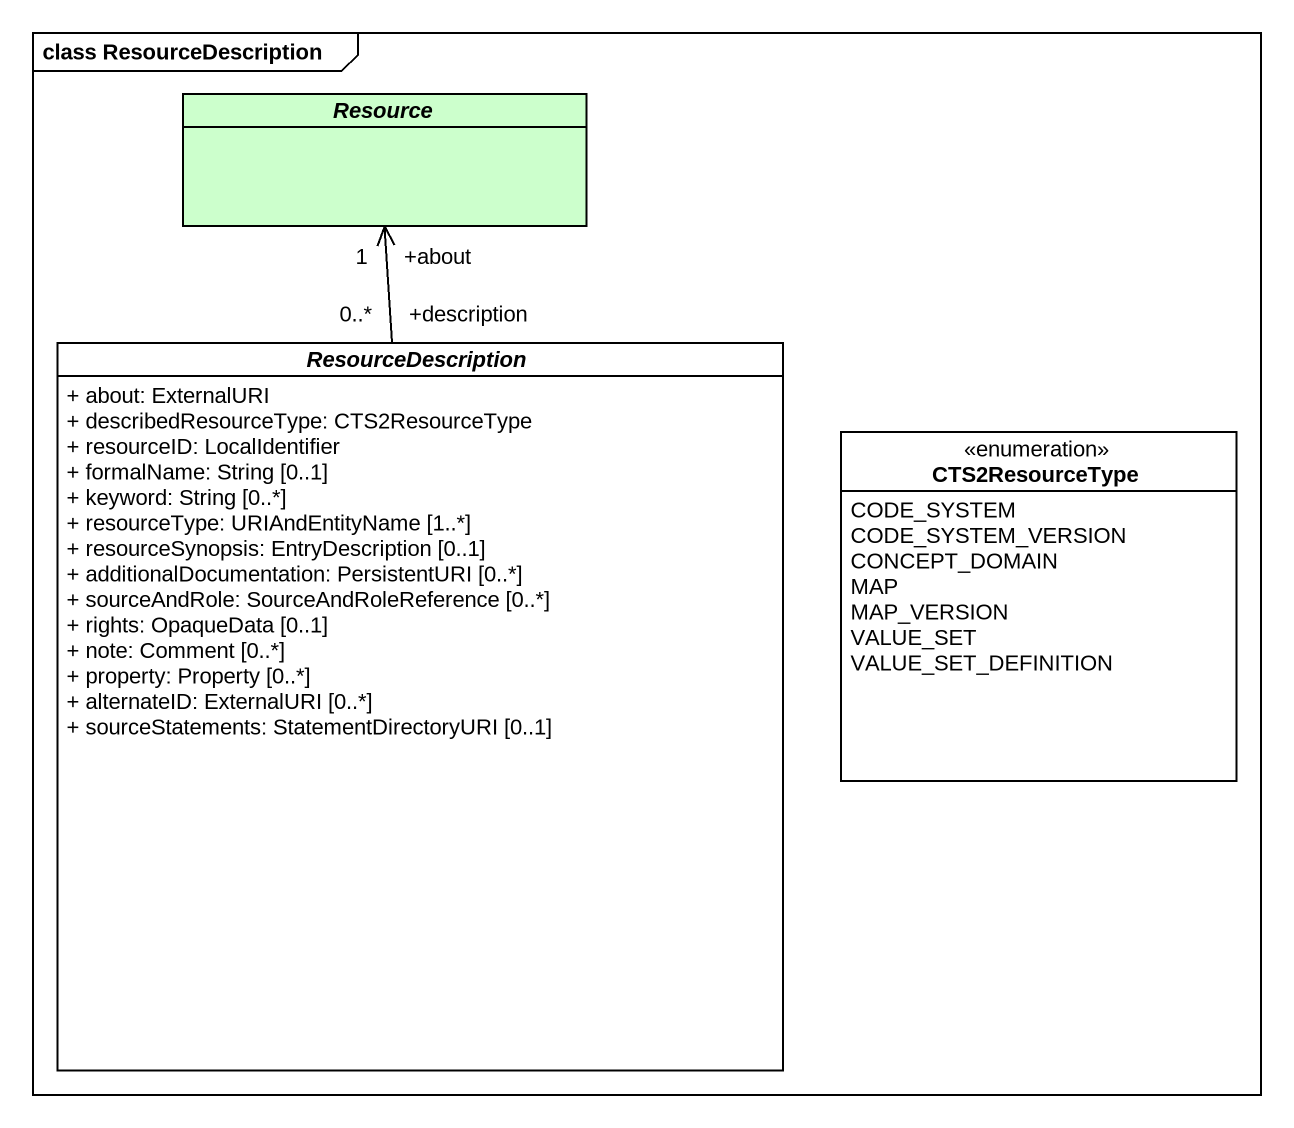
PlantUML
@startuml
mainframe class ResourceDescription
hide circle
hide empty members
skinparam classAttributeIconSize 0
abstract class Resource #CCFFCC
abstract class ResourceDescription #FFFFFF {
  + about: ExternalURI
  + describedResourceType: CTS2ResourceType
  + resourceID: LocalIdentifier
  + formalName: String [0..1]
  + keyword: String [0..*]
  + resourceType: URIAndEntityName [1..*]
  + resourceSynopsis: EntryDescription [0..1]
  + additionalDocumentation: PersistentURI [0..*]
  + sourceAndRole: SourceAndRoleReference [0..*]
  + rights: OpaqueData [0..1]
  + note: Comment [0..*]
  + property: Property [0..*]
  + alternateID: ExternalURI [0..*]
  + sourceStatements: StatementDirectoryURI [0..1]
}
enum CTS2ResourceType #FFFFFF {
  CODE_SYSTEM
  CODE_SYSTEM_VERSION
  CONCEPT_DOMAIN
  MAP
  MAP_VERSION
  VALUE_SET
  VALUE_SET_DEFINITION
}
ResourceDescription "+description\n0..*" -up-> "+about\n1" Resource
@enduml
